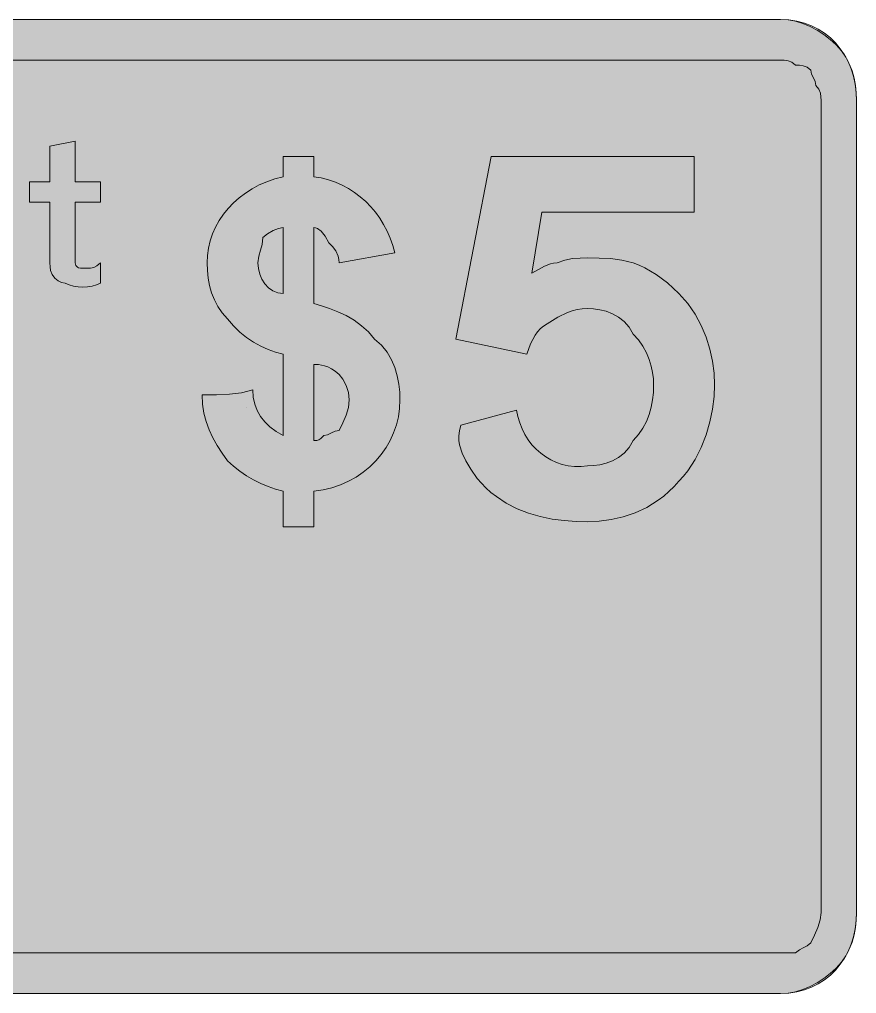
# Model space of a CAD drawing. Header units: metres. Extents: x 12 to 553, y 20 to 251.
# Drawn here: x 355.5 to 553.5, y 20.2 to 250.6 of the extents above; entities that cross this region are included whole.
import ezdxf

# ---------------------------------------------------------------- set-up
doc = ezdxf.new("R2010")
doc.units = ezdxf.units.M
for name, color, linetype, true_color in [('FILL_BLUE_0000FF', 7, 'Continuous', 0x0000ff), ('FILL_WHITE_FFFFFF', 7, 'Continuous', 0xffffff), ('STROKE_BLUE_0000FF', 7, 'Continuous', 0x0000ff), ('STROKE_WHITE_FFFFFF', 7, 'Continuous', 0xffffff)]:
    doc.layers.add(name, color=color, linetype=linetype, true_color=true_color)

msp = doc.modelspace()

# ---------------------------------------------------------------- hatches: boundary and pattern name
at = {"layer": 'FILL_BLUE_0000FF', "true_color": 0x0000ff}
h = msp.add_hatch(color=7, dxfattribs=at)
h.dxf.hatch_style = 1
h.paths.add_polyline_path([(535.47, 240.96), (536.37, 240.94), (537.27, 240.81), (538.17, 240.45), (539.07, 239.76), (539.97, 239.74), (540.87, 239.61), (541.77, 239.25), (542.67, 238.56), (542.86, 237.66), (543.27, 236.76), (543.68, 235.86), (543.87, 234.96), (544.56, 234.06), (544.92, 233.16), (545.05, 232.26), (545.07, 231.36), (545.07, 39.36), (544.86, 37.56), (544.32, 35.76), (543.55, 33.96), (542.67, 32.16), (541.77, 31.45), (540.87, 30.96), (539.97, 30.47), (539.07, 29.76), (535.47, 29.76), (30.27, 29.76), (28.49, 29.97), (26.82, 30.51), (25.38, 31.28), (24.27, 32.16), (23.48, 33.06), (22.88, 33.96), (22.46, 34.86), (22.17, 35.76), (21.91, 37.56), (21.87, 39.36), (21.87, 231.36), (22.03, 233.5), (22.51, 235.39), (23.26, 237.03), (24.27, 238.41), (25.5, 239.5), (26.93, 240.3), (28.53, 240.79), (30.27, 240.96), (535.47, 240.96)])
at = {"layer": 'FILL_WHITE_FFFFFF', "true_color": 0xffffff}
h = msp.add_hatch(color=7, dxfattribs=at)
h.dxf.hatch_style = 1
h.paths.add_polyline_path([(535.47, 250.56), (537.27, 250.45), (539.05, 250.13), (540.81, 249.61), (542.52, 248.91), (544.18, 248.04), (545.76, 247.02), (547.27, 245.85), (548.67, 244.56), (549.91, 243.16), (550.94, 241.65), (551.77, 240.07), (552.42, 238.41), (552.9, 236.7), (553.23, 234.94), (553.41, 233.16), (553.47, 231.36), (553.47, 39.36), (553.41, 37.56), (553.23, 35.78), (552.9, 34.02), (552.42, 32.31), (551.77, 30.65), (550.94, 29.07), (549.91, 27.56), (548.67, 26.16), (547.27, 24.87), (545.76, 23.7), (544.18, 22.68), (542.52, 21.81), (540.81, 21.11), (539.05, 20.59), (537.27, 20.27), (535.47, 20.16), (30.27, 20.16), (28.87, 20.27), (27.38, 20.59), (25.84, 21.11), (24.27, 21.81), (22.7, 22.68), (21.16, 23.7), (19.67, 24.87), (18.27, 26.16), (16.63, 27.56), (15.31, 29.07), (14.26, 30.65), (13.47, 32.31), (12.9, 34.02), (12.53, 35.78), (12.33, 37.56), (12.27, 39.36), (12.27, 231.36), (12.29, 233.16), (12.42, 234.96), (12.78, 236.76), (13.47, 238.56), (14.39, 240.34), (15.42, 242.01), (16.68, 243.45), (17.42, 244.06), (18.27, 244.56), (19.67, 245.85), (21.16, 247.02), (22.7, 248.04), (24.27, 248.91), (25.84, 249.61), (27.38, 250.13), (28.87, 250.45), (30.27, 250.56), (535.47, 250.56)])
h = msp.add_hatch(color=7, dxfattribs=at)
h.dxf.hatch_style = 1
h.paths.add_polyline_path([(368.82, 192.36), (369.18, 191.95), (369.47, 191.81), (369.87, 191.76), (372.27, 191.76), (373.02, 191.91), (373.79, 192.27), (374.67, 192.96), (374.67, 188.16), (373.72, 187.77), (372.68, 187.48), (371.59, 187.32), (370.47, 187.26), (369.35, 187.32), (368.26, 187.48), (367.22, 187.77), (366.27, 188.16), (365.39, 188.35), (364.62, 188.76), (363.87, 189.36), (363.18, 190.26), (362.82, 191.16), (362.69, 192.06), (362.67, 192.96), (362.67, 207.36), (357.87, 207.36), (357.87, 212.16), (362.67, 212.16), (362.67, 220.56), (368.67, 221.76), (368.67, 212.16), (374.67, 212.16), (374.67, 207.36), (368.67, 207.36), (368.67, 192.96), (368.82, 192.36)])
h = msp.add_hatch(color=7, dxfattribs=at)
h.dxf.hatch_style = 1
h.paths.add_polyline_path([(411.68, 158.07), (412.47, 156.66), (413.48, 155.37), (414.72, 154.18), (416.18, 153.12), (417.87, 152.16), (417.87, 171.36), (416.07, 171.87), (414.29, 172.5), (412.53, 173.28), (410.82, 174.21), (409.16, 175.31), (407.58, 176.59), (406.07, 178.07), (404.67, 179.76), (403.43, 181.16), (402.4, 182.67), (401.57, 184.25), (400.92, 185.91), (400.44, 187.62), (400.11, 189.38), (399.93, 191.16), (399.87, 192.96), (399.95, 194.74), (400.2, 196.49), (400.61, 198.2), (401.16, 199.86), (401.87, 201.46), (402.72, 203), (403.7, 204.47), (404.82, 205.86), (406.06, 207.17), (407.43, 208.38), (408.91, 209.5), (410.5, 210.51), (412.2, 211.41), (414, 212.19), (415.89, 212.84), (417.87, 213.36), (417.87, 218.16), (425.07, 218.16), (425.07, 213.36), (426.84, 213.07), (428.55, 212.64), (430.2, 212.08), (431.78, 211.39), (433.29, 210.59), (434.73, 209.67), (436.09, 208.64), (437.37, 207.51), (438.56, 206.28), (439.67, 204.96), (440.69, 203.55), (441.61, 202.05), (442.43, 200.48), (443.15, 198.84), (443.76, 197.13), (444.27, 195.36), (431.07, 192.96), (431.02, 193.81), (430.86, 194.55), (430.32, 195.81), (429.55, 196.84), (428.67, 197.76), (427.77, 199.33), (426.87, 200.46), (425.97, 201.13), (425.52, 201.3), (425.07, 201.36), (425.07, 183.36), (426.92, 182.85), (428.84, 182.22), (430.79, 181.44), (432.72, 180.51), (434.6, 179.41), (436.38, 178.13), (438.01, 176.65), (439.47, 174.96), (441.11, 173.5), (442.43, 171.87), (443.48, 170.09), (444.27, 168.21), (444.84, 166.28), (445.21, 164.33), (445.41, 162.41), (445.47, 160.56), (445.37, 158.55), (445.09, 156.58), (444.62, 154.66), (443.97, 152.8), (443.16, 151.01), (442.18, 149.3), (441.05, 147.68), (439.77, 146.16), (438.35, 144.76), (436.8, 143.47), (435.12, 142.33), (433.32, 141.32), (431.41, 140.47), (429.39, 139.79), (427.28, 139.28), (425.07, 138.96), (425.07, 130.56), (417.87, 130.56), (417.87, 138.96), (416.07, 139.47), (414.29, 140.08), (412.53, 140.82), (410.82, 141.66), (409.16, 142.62), (407.58, 143.68), (406.07, 144.87), (404.67, 146.16), (403.38, 147.96), (402.21, 149.78), (401.19, 151.62), (400.32, 153.51), (399.62, 155.45), (399.1, 157.47), (398.78, 159.56), (398.67, 161.76), (402.06, 161.78), (405.12, 161.91), (407.95, 162.27), (410.67, 162.96), (410.78, 161.22), (411.12, 159.58), (411.68, 158.07)])
h.paths.add_polyline_path([(415.47, 200.61), (414.16, 199.84), (413.07, 198.96), (412.88, 197.35), (412.47, 195.96), (412.06, 194.57), (411.87, 192.96), (411.98, 191.62), (412.3, 190.32), (412.82, 189.1), (413.52, 188.01), (414.39, 187.09), (415.41, 186.38), (416.58, 185.92), (417.87, 185.76), (417.87, 201.36), (416.78, 201.15), (415.47, 200.61)], flags=16)
h.paths.add_polyline_path([(425.78, 150.98), (426.27, 151.11), (426.76, 151.47), (427.47, 152.16), (428.37, 152.35), (429.27, 152.76), (430.17, 153.17), (431.07, 153.36), (431.95, 155.16), (432.72, 156.96), (433.26, 158.76), (433.47, 160.56), (433.26, 162.34), (432.72, 164.01), (431.95, 165.45), (431.07, 166.56), (430.17, 167.35), (429.29, 167.95), (428.43, 168.37), (427.62, 168.66), (426.18, 168.92), (425.07, 168.96), (425.07, 150.96), (425.78, 150.98)], flags=16)
h = msp.add_hatch(color=7, dxfattribs=at)
h.dxf.hatch_style = 1
h.paths.add_polyline_path([(473.36, 156.61), (473.79, 155.13), (474.35, 153.72), (475.02, 152.38), (475.81, 151.13), (476.7, 149.98), (477.69, 148.92), (478.77, 147.96), (479.94, 147.12), (481.18, 146.39), (482.49, 145.8), (483.87, 145.33), (485.3, 145.01), (486.79, 144.84), (488.31, 144.82), (489.87, 144.96), (491.27, 145.02), (492.74, 145.22), (494.24, 145.59), (495.72, 146.16), (497.15, 146.95), (498.48, 148), (499.66, 149.32), (500.67, 150.96), (501.91, 152.36), (502.94, 153.87), (503.77, 155.45), (504.42, 157.11), (504.9, 158.82), (505.23, 160.58), (505.41, 162.36), (505.47, 164.16), (505.41, 165.56), (505.23, 167.05), (504.9, 168.59), (504.42, 170.16), (503.77, 171.73), (502.94, 173.27), (501.91, 174.76), (500.67, 176.16), (499.66, 177.8), (498.48, 179.12), (497.15, 180.17), (495.72, 180.96), (494.24, 181.53), (492.74, 181.9), (491.27, 182.1), (489.87, 182.16), (488.57, 182.1), (487.36, 181.93), (486.2, 181.65), (485.07, 181.26), (482.78, 180.13), (480.27, 178.56), (479.42, 178.05), (478.68, 177.43), (478.01, 176.7), (477.42, 175.86), (476.39, 173.83), (475.47, 171.36), (458.67, 174.96), (467.07, 218.16), (515.07, 218.16), (515.07, 204.96), (479.07, 204.96), (476.67, 190.56), (479.67, 192.21), (481.06, 192.75), (481.82, 192.91), (482.67, 192.96), (484.47, 193.65), (486.27, 194.01), (488.07, 194.14), (489.87, 194.16), (492.57, 194.14), (495.27, 194.01), (497.97, 193.65), (500.67, 192.96), (502.02, 192.45), (503.37, 191.83), (506.07, 190.26), (508.77, 188.23), (511.47, 185.76), (513.55, 183.4), (515.31, 180.87), (516.76, 178.19), (517.92, 175.41), (518.79, 172.58), (519.4, 169.73), (519.76, 166.91), (519.87, 164.16), (519.76, 161.36), (519.4, 158.4), (518.79, 155.36), (517.92, 152.31), (516.76, 149.31), (515.31, 146.44), (513.55, 143.77), (512.55, 142.53), (511.47, 141.36), (510.32, 140.07), (509.11, 138.88), (507.87, 137.8), (506.58, 136.82), (503.9, 135.16), (501.12, 133.86), (498.29, 132.9), (495.44, 132.25), (492.62, 131.88), (489.87, 131.76), (487.12, 131.82), (484.3, 132.02), (481.45, 132.39), (478.62, 132.96), (475.84, 133.75), (473.16, 134.8), (470.63, 136.12), (468.27, 137.76), (466.98, 138.71), (465.8, 139.75), (464.73, 140.84), (463.77, 141.96), (462.2, 144.17), (461.07, 146.16), (460.21, 147.98), (459.57, 149.91), (459.41, 150.95), (459.38, 152.07), (459.53, 153.26), (459.87, 154.56), (473.07, 158.16), (473.36, 156.61)])

# ---------------------------------------------------------------- linework, layer by layer
at = {"layer": 'FILL_BLUE_0000FF', "lineweight": 0, "true_color": 0x0000ff}
msp.add_lwpolyline([(30.27, 240.96), (535.47, 240.96), (536.37, 240.94), (537.27, 240.81), (538.17, 240.45), (539.07, 239.76), (539.97, 239.74), (540.87, 239.61), (541.77, 239.25), (542.67, 238.56), (542.86, 237.66), (543.27, 236.76), (543.68, 235.86), (543.87, 234.96), (544.56, 234.06), (544.92, 233.16), (545.05, 232.26), (545.07, 231.36), (545.07, 39.36), (544.86, 37.56), (544.32, 35.76), (543.55, 33.96), (542.67, 32.16), (541.77, 31.45), (540.87, 30.96), (539.97, 30.47), (539.07, 29.76), (535.47, 29.76), (30.27, 29.76)], dxfattribs=at)
at = {"layer": 'FILL_WHITE_FFFFFF', "lineweight": 0, "true_color": 0xffffff}
msp.add_lwpolyline([(30.27, 250.56), (535.47, 250.56), (537.27, 250.45), (539.05, 250.13), (540.81, 249.61), (542.52, 248.91), (544.18, 248.04), (545.76, 247.02), (547.27, 245.85), (548.67, 244.56), (549.91, 243.16), (550.94, 241.65), (551.77, 240.07), (552.42, 238.41), (552.9, 236.7), (553.23, 234.94), (553.41, 233.16), (553.47, 231.36), (553.47, 39.36), (553.41, 37.56), (553.23, 35.78), (552.9, 34.02), (552.42, 32.31), (551.77, 30.65), (550.94, 29.07), (549.91, 27.56), (548.67, 26.16), (547.27, 24.87), (545.76, 23.7), (544.18, 22.68), (542.52, 21.81), (540.81, 21.11), (539.05, 20.59), (537.27, 20.27), (535.47, 20.16), (30.27, 20.16)], dxfattribs=at)
for points in [[(368.82, 192.36), (369.18, 191.95), (369.47, 191.81), (369.87, 191.76), (372.27, 191.76), (373.02, 191.91), (373.79, 192.27), (374.67, 192.96), (374.67, 188.16), (373.72, 187.77), (372.68, 187.48), (371.59, 187.32), (370.47, 187.26), (369.35, 187.32), (368.26, 187.48), (367.22, 187.77), (366.27, 188.16), (365.39, 188.35), (364.62, 188.76), (363.87, 189.36), (363.18, 190.26), (362.82, 191.16), (362.69, 192.06), (362.67, 192.96), (362.67, 207.36), (357.87, 207.36), (357.87, 212.16), (362.67, 212.16), (362.67, 220.56), (368.67, 221.76), (368.67, 212.16), (374.67, 212.16), (374.67, 207.36), (368.67, 207.36), (368.67, 192.96)], [(411.68, 158.07), (412.47, 156.66), (413.48, 155.37), (414.72, 154.18), (416.18, 153.12), (417.87, 152.16), (417.87, 171.36), (416.07, 171.87), (414.29, 172.5), (412.53, 173.28), (410.82, 174.21), (409.16, 175.31), (407.58, 176.59), (406.07, 178.07), (404.67, 179.76), (403.43, 181.16), (402.4, 182.67), (401.57, 184.25), (400.92, 185.91), (400.44, 187.62), (400.11, 189.38), (399.93, 191.16), (399.87, 192.96), (399.95, 194.74), (400.2, 196.49), (400.61, 198.2), (401.16, 199.86), (401.87, 201.46), (402.72, 203), (403.7, 204.47), (404.82, 205.86), (406.06, 207.17), (407.43, 208.38), (408.91, 209.5), (410.5, 210.51), (412.2, 211.41), (414, 212.19), (415.89, 212.84), (417.87, 213.36), (417.87, 218.16), (425.07, 218.16), (425.07, 213.36), (426.84, 213.07), (428.55, 212.64), (430.2, 212.08), (431.78, 211.39), (433.29, 210.59), (434.73, 209.67), (436.09, 208.64), (437.37, 207.51), (438.56, 206.28), (439.67, 204.96), (440.69, 203.55), (441.61, 202.05), (442.43, 200.48), (443.15, 198.84), (443.76, 197.13), (444.27, 195.36), (431.07, 192.96), (431.02, 193.81), (430.86, 194.55), (430.32, 195.81), (429.55, 196.84), (428.67, 197.76), (427.77, 199.33), (426.87, 200.46), (425.97, 201.13), (425.52, 201.3), (425.07, 201.36), (425.07, 183.36), (426.92, 182.85), (428.84, 182.22), (430.79, 181.44), (432.72, 180.51), (434.6, 179.41), (436.38, 178.13), (438.01, 176.65), (439.47, 174.96), (441.11, 173.5), (442.43, 171.87), (443.48, 170.09), (444.27, 168.21), (444.84, 166.28), (445.21, 164.33), (445.41, 162.41), (445.47, 160.56), (445.37, 158.55), (445.09, 156.58), (444.62, 154.66), (443.97, 152.8), (443.16, 151.01), (442.18, 149.3), (441.05, 147.68), (439.77, 146.16), (438.35, 144.76), (436.8, 143.47), (435.12, 142.33), (433.32, 141.32), (431.41, 140.47), (429.39, 139.79), (427.28, 139.28), (425.07, 138.96), (425.07, 130.56), (417.87, 130.56), (417.87, 138.96), (416.07, 139.47), (414.29, 140.08), (412.53, 140.82), (410.82, 141.66), (409.16, 142.62), (407.58, 143.68), (406.07, 144.87), (404.67, 146.16), (403.38, 147.96), (402.21, 149.78), (401.19, 151.62), (400.32, 153.51), (399.62, 155.45), (399.1, 157.47), (398.78, 159.56), (398.67, 161.76), (402.06, 161.78), (405.12, 161.91), (407.95, 162.27), (410.67, 162.96), (410.78, 161.22), (411.12, 159.58)], [(473.36, 156.61), (473.79, 155.13), (474.35, 153.72), (475.02, 152.38), (475.81, 151.13), (476.7, 149.98), (477.69, 148.92), (478.77, 147.96), (479.94, 147.12), (481.18, 146.39), (482.49, 145.8), (483.87, 145.33), (485.3, 145.01), (486.79, 144.84), (488.31, 144.82), (489.87, 144.96), (491.27, 145.02), (492.74, 145.22), (494.24, 145.59), (495.72, 146.16), (497.15, 146.95), (498.48, 148), (499.66, 149.32), (500.67, 150.96), (501.91, 152.36), (502.94, 153.87), (503.77, 155.45), (504.42, 157.11), (504.9, 158.82), (505.23, 160.58), (505.41, 162.36), (505.47, 164.16), (505.41, 165.56), (505.23, 167.05), (504.9, 168.59), (504.42, 170.16), (503.77, 171.73), (502.94, 173.27), (501.91, 174.76), (500.67, 176.16), (499.66, 177.8), (498.48, 179.12), (497.15, 180.17), (495.72, 180.96), (494.24, 181.53), (492.74, 181.9), (491.27, 182.1), (489.87, 182.16), (488.57, 182.1), (487.36, 181.93), (486.2, 181.65), (485.07, 181.26), (482.78, 180.13), (480.27, 178.56), (479.42, 178.05), (478.68, 177.43), (478.01, 176.7), (477.42, 175.86), (476.39, 173.83), (475.47, 171.36), (458.67, 174.96), (467.07, 218.16), (515.07, 218.16), (515.07, 204.96), (479.07, 204.96), (476.67, 190.56), (479.67, 192.21), (481.06, 192.75), (481.82, 192.91), (482.67, 192.96), (484.47, 193.65), (486.27, 194.01), (488.07, 194.14), (489.87, 194.16), (492.57, 194.14), (495.27, 194.01), (497.97, 193.65), (500.67, 192.96), (502.02, 192.45), (503.37, 191.83), (506.07, 190.26), (508.77, 188.23), (511.47, 185.76), (513.55, 183.4), (515.31, 180.87), (516.76, 178.19), (517.92, 175.41), (518.79, 172.58), (519.4, 169.73), (519.76, 166.91), (519.87, 164.16), (519.76, 161.36), (519.4, 158.4), (518.79, 155.36), (517.92, 152.31), (516.76, 149.31), (515.31, 146.44), (513.55, 143.77), (512.55, 142.53), (511.47, 141.36), (510.32, 140.07), (509.11, 138.88), (507.87, 137.8), (506.58, 136.82), (503.9, 135.16), (501.12, 133.86), (498.29, 132.9), (495.44, 132.25), (492.62, 131.88), (489.87, 131.76), (487.12, 131.82), (484.3, 132.02), (481.45, 132.39), (478.62, 132.96), (475.84, 133.75), (473.16, 134.8), (470.63, 136.12), (468.27, 137.76), (466.98, 138.71), (465.8, 139.75), (464.73, 140.84), (463.77, 141.96), (462.2, 144.17), (461.07, 146.16), (460.21, 147.98), (459.57, 149.91), (459.41, 150.95), (459.38, 152.07), (459.53, 153.26), (459.87, 154.56), (473.07, 158.16)], [(415.47, 200.61), (414.16, 199.84), (413.07, 198.96), (412.88, 197.35), (412.47, 195.96), (412.06, 194.57), (411.87, 192.96), (411.98, 191.62), (412.3, 190.32), (412.82, 189.1), (413.52, 188.01), (414.39, 187.09), (415.41, 186.38), (416.58, 185.92), (417.87, 185.76), (417.87, 201.36), (416.78, 201.15)], [(425.78, 150.98), (426.27, 151.11), (426.76, 151.47), (427.47, 152.16), (428.37, 152.35), (429.27, 152.76), (430.17, 153.17), (431.07, 153.36), (431.95, 155.16), (432.72, 156.96), (433.26, 158.76), (433.47, 160.56), (433.26, 162.34), (432.72, 164.01), (431.95, 165.45), (431.07, 166.56), (430.17, 167.35), (429.29, 167.95), (428.43, 168.37), (427.62, 168.66), (426.18, 168.92), (425.07, 168.96), (425.07, 150.96)]]:
    msp.add_lwpolyline(points, close=True, dxfattribs=at)
at = {"layer": 'STROKE_BLUE_0000FF', "lineweight": 0, "true_color": 0x0000ff}
for points in [[(553.47, 231.36), (553.39, 233.36), (553.14, 235.29), (552.73, 237.14), (552.18, 238.92), (551.47, 240.6), (550.62, 242.18), (549.64, 243.65), (548.52, 245.01), (547.28, 246.24), (545.91, 247.33), (544.43, 248.28), (542.84, 249.08), (541.14, 249.71), (539.34, 250.18), (537.45, 250.46), (535.47, 250.56), (30.27, 250.56)], [(30.27, 20.16), (535.47, 20.16), (537.45, 20.26), (539.34, 20.54), (541.14, 21.01), (542.84, 21.64), (544.43, 22.44), (545.91, 23.39), (547.28, 24.48), (548.52, 25.71), (549.64, 27.07), (550.62, 28.54), (551.47, 30.12), (552.18, 31.8), (552.73, 33.58), (553.14, 35.43), (553.39, 37.36), (553.47, 39.36), (553.47, 231.36)]]:
    msp.add_lwpolyline(points, dxfattribs=at)
at = {"layer": 'STROKE_WHITE_FFFFFF', "lineweight": 0, "true_color": 0xffffff}
msp.add_lwpolyline([(409.27, 158.8), (409.27, 158.8)], dxfattribs=at)

doc.saveas('drawing.dxf')
